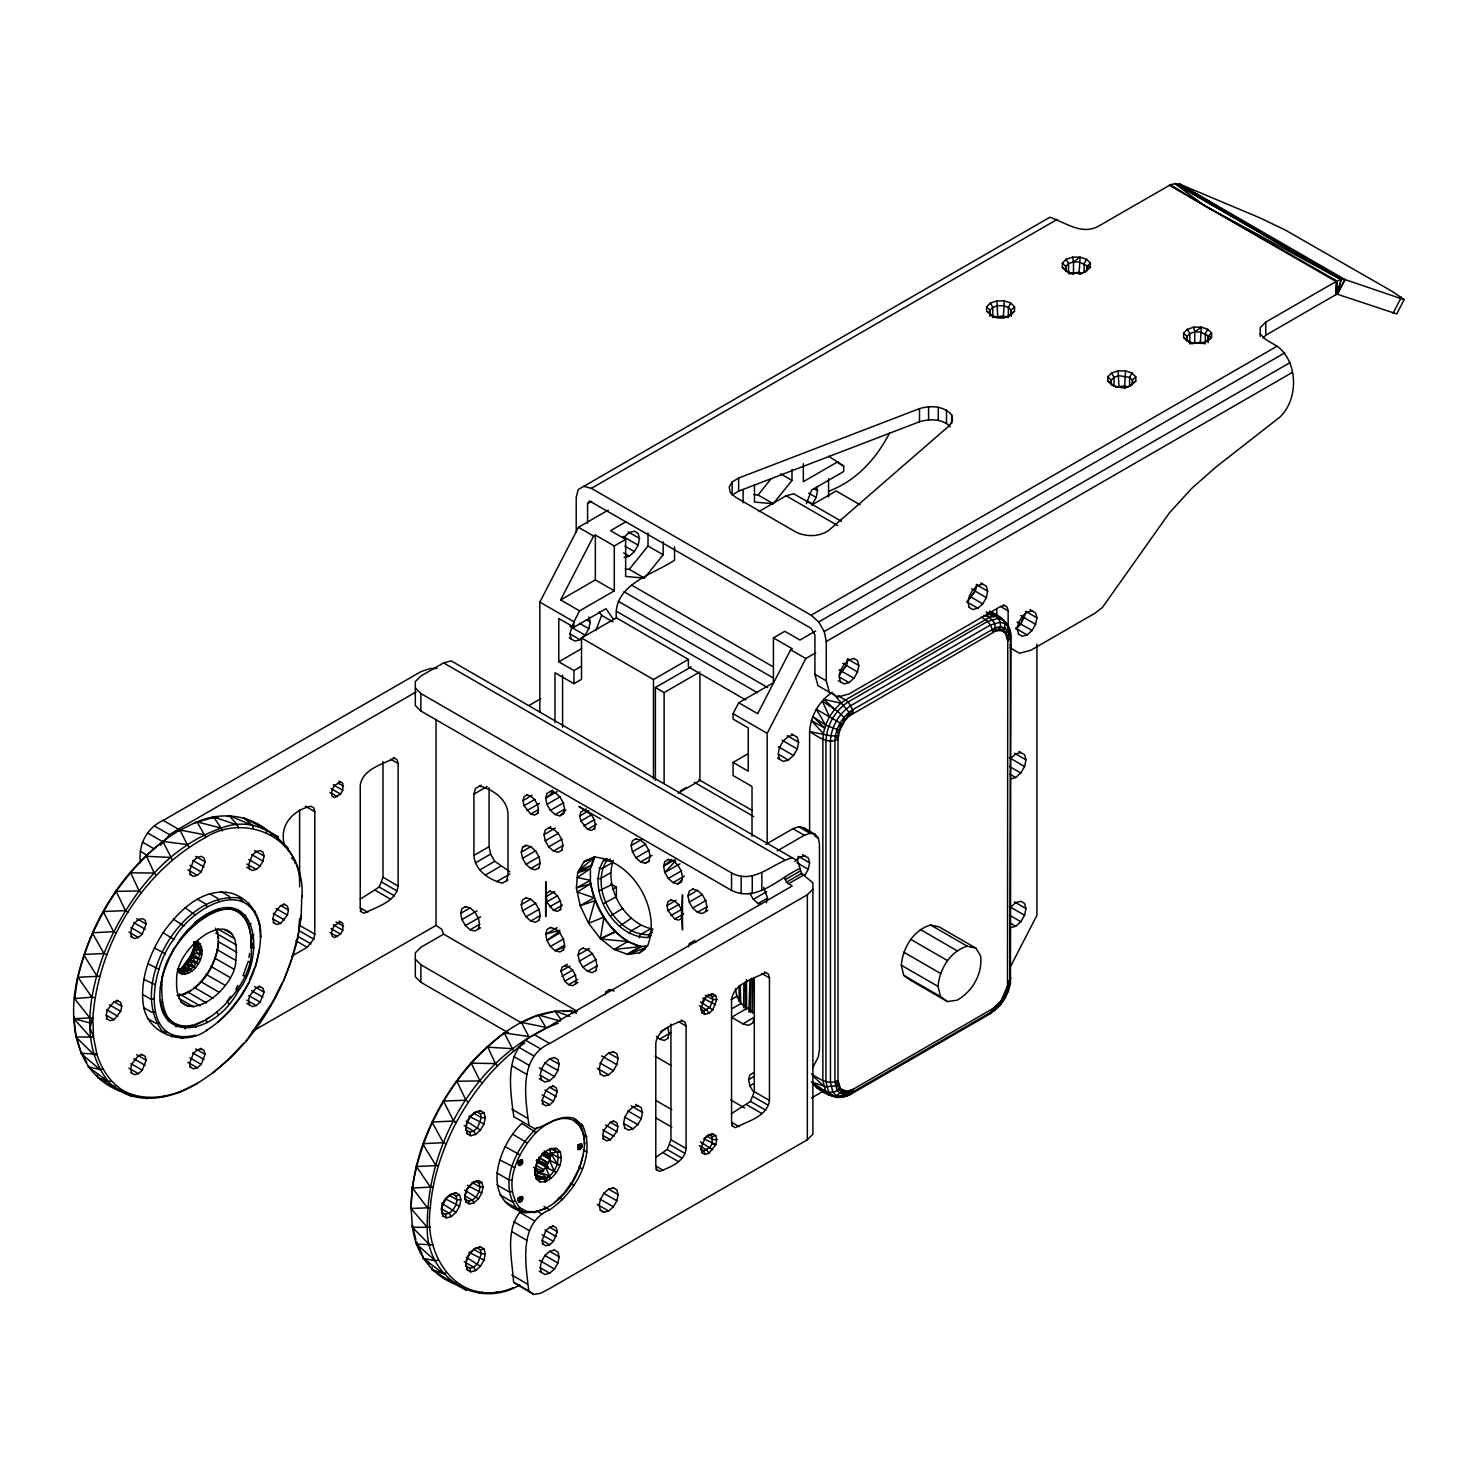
<?xml version="1.0" encoding="UTF-8"?>
<svg xmlns="http://www.w3.org/2000/svg" width="1478" height="1478" viewBox="0 0 1478 1478"><rect width="100%" height="100%" fill="white"/><g stroke="black" fill="none" stroke-linecap="round" stroke-linejoin="round"><path stroke-width="1.5" d="M550.389 890.883L546.749 892.971L545.715 896.85L545.696 916.656L545.696 881.535L546.749 901.949L553.474 910.319L557.372 911.353L560.993 909.266M992.791 316.31L986.583 311.137L986.583 306.814L990.334 303.064L996.819 300.902L1004.301 300.902L1010.786 303.064L1014.536 306.814L1014.536 311.137C1009.659 317.77 1000.126 319.913 992.791 316.31L989.946 313.465L989.946 310.177L992.791 307.332L997.724 305.687L1003.414 305.687L1008.329 307.332L1011.174 310.177L1011.174 316.347M1008.329 316.31L1011.174 313.465L1011.174 310.177L1014.536 306.814M1135.788 381.139L1129.58 386.294L1135.788 381.139L1135.788 376.816L1132.037 373.066L1125.552 370.904L1118.07 370.904L1111.585 373.066L1107.835 376.816L1107.835 381.139L1114.043 386.294L1111.197 383.449L1111.197 380.179L1114.043 377.333L1118.957 375.689L1129.58 377.333L1132.425 380.179L1132.425 384.28M1132.425 383.449L1132.425 380.179L1135.788 376.816M1090.321 263.066L1090.321 267.389L1084.113 272.543L1086.94 269.717L1086.958 266.428L1090.321 263.066L1086.57 259.315L1080.085 257.154L1072.603 257.154L1066.118 259.315L1062.368 263.066L1062.368 267.389L1066.118 271.139L1073.49 274.187L1066.118 271.139M1202.057 343.653L1208.191 339.718L1208.191 336.43L1211.554 333.067L1207.822 329.317L1201.318 327.155L1193.836 327.155L1187.351 329.317L1183.601 333.067L1183.601 337.39L1187.351 341.122L1193.097 343.653M576.217 532.098L576.217 497.088L578.249 489.514L1049.823 217.266C1065.693 222.365 1081.767 235.852 1099.078 225.857L1170.41 184.787L1204.755 205.738L1336.962 280.949L1336.925 294.085L1265.778 335.229L1263.006 338M745.263 1009.086L745.411 981.632M752.431 1013.114L752.838 978.602M629.259 942.465C608.234 929.57 593.916 906.735 590.461 882.458C595.856 909.764 612.871 938.364 640.805 946.788M195.817 1084.224C248.064 1052.669 283.37 997.354 297.632 938.715L301.142 917.21L301.808 895.594L301.826 897.405C306.038 853.914 265.56 810.665 221.201 828.123C164.649 847.725 126.018 899.954 103.94 953.513C89.179 993.789 79.479 1045.205 108.504 1081.711C131.838 1107.077 171.042 1099.78 197.331 1083.337L178.801 1092.464M743.545 1007.682L743.933 984.681M989.743 611.227C1000.477 615.772 1011.174 624.233 1010.897 636.87L1010.453 983.313L1007.405 986.343L1000.809 1001.216L992.606 1008.753L853.175 1089.249L846.598 1091.318L840.428 1088.584L838.026 1080.492L838.026 739.24L839.522 730.797L844.973 720.525L848.926 716.146L849.019 712.285L833.555 693.792M750.473 1012.615L751.323 978.233M299.757 877.211L299.794 879.281C295.526 834.035 242.226 814.212 205.738 837.379L204.352 834.682L179.91 830.026C127.662 861.582 92.357 916.896 78.094 975.535L77.946 976.053C67.508 1017.658 73.9 1073.213 119.312 1090.746L121.917 1089.785C139.763 1100.445 161.786 1098.597 180.556 1091.466M748.829 1012.079L749.974 980.099M78.094 975.535L74.584 998.574L89.807 1017.991L92.837 1018.046C98.287 944.867 140.78 872.87 205.738 837.379M297.632 938.715L301.124 915.676L301.142 917.21M519.886 1284.918C476.341 1310.653 425.83 1276.29 427.271 1227.313L411.013 1208.468C411.771 1154.706 436.121 1103.401 470.761 1063.125L471.057 1062.83C497.68 1034.434 534.833 1004.985 576.18 1011.82M412.38 1186.557L411.013 1208.468L430.301 1207.729C432.74 1177.911 442.421 1149.127 456.148 1122.652L456.259 1122.393C473.256 1091.651 495.481 1062.941 524.764 1043.043M1000.809 1001.216L1000.181 1005.132L990.389 1013.649L850.958 1094.145C838.026 1101.775 822.137 1093.794 813.011 1083.817C820.844 1090.265 831.393 1096.196 840.428 1088.584M1336.962 280.949L1336.038 294.658L1336.038 281.541L1341.267 279.287L1345.017 279.545L1404.1 299.646L1396.784 313.927L1336.925 294.085L1341.267 279.287L1179.85 184.196L1175.416 183.531L1170.41 184.787M998.278 1004.855L1000.181 1005.132L1004.892 998.334L1007.756 991.756L1009.917 980.708L1010.453 632.214L1008.421 627.005L1001.105 617.786L995.876 616.289L989.761 617.213L845.601 699.87C832.41 708.368 823.634 723.573 822.858 739.24L822.858 1080.492L825.629 1091.429L832.484 1096.159L846.691 1096.103L853.175 1089.249L850.958 1094.145L843.587 1096.713L840.871 1095.771M260.608 935.685C259.611 973.762 238.143 1010.952 205.664 1030.85L207.179 1029.963C185.249 1046.886 149.333 1035.099 143.772 1007.626C139.117 981.281 149.075 954.751 163.079 932.766C178.321 911.224 202.689 886.671 231.584 893.211C250.798 899.308 262.105 917.69 260.608 937.44L259.223 922.364M193.433 1036.3L195.299 1035.284C137.195 1048.179 151.31 966.021 173.868 939.287C188.851 910.614 246.272 874.865 259.26 924.489M848.926 716.146L995.451 631.161L994.657 623.088L986.657 614.386M544.07 1209.41L545.696 1208.487L535.997 1211.757L527.203 1211.572L519.96 1207.951C501.448 1184.728 518.427 1151.38 535.997 1132.61L521.845 1123.372C497.846 1146.503 479.445 1201.152 524.819 1212.625C559.94 1213.42 583.644 1174.345 584.549 1142.402L584.549 1144.157C583.902 1134.938 582.923 1124.037 574.148 1118.735M179.06 971.12C192.491 976.699 206.458 952.238 196.186 942.761L193.563 942.133L198.089 942.003C209.414 952.571 194.024 978.99 179.3 973.115L178.376 970.215M411.013 1206.713L412.399 1227.313L427.271 1227.313C426.348 1143.048 477.93 1053.537 558.351 1023.127M235.778 960.423C243.076 896.647 175.125 944.553 176.658 979.545C173.739 1035.542 235.907 991.572 235.778 960.423L216.952 949.56M603.929 917.191L600.419 938.604L614.109 949.467L627.78 954.418L639.623 952.793L645.332 948.931M195.798 987.045L194.911 987.526C207.77 976.219 216.619 960.127 218.356 943.001C216.435 965.744 201.488 989.41 178.801 995.987L190.607 990.851L188.168 992.292M651.484 935.463L647.974 937.495C613.739 937.957 585.99 889.922 603.504 860.51L607.033 858.478M647.974 937.495L652.943 929.071C624.714 923.805 603.745 887.502 613.296 860.418M987.655 1014.093L990.389 1013.649L992.606 1008.753M534.925 1171.056C535.553 1161.209 541.909 1152.156 551.128 1148.517L556.449 1148.406L560.125 1151.602C564.023 1163.408 556.116 1176.857 545.234 1181.79L539.913 1181.901L536.237 1178.687L534.925 1171.056L536.237 1178.687M534.925 1172.811L536.237 1165.403L539.913 1157.958L545.234 1151.935L544.052 1152.563M535.72 1177.061L539.341 1179.111C552.107 1179.998 560.864 1163.371 557.243 1152.286L553.991 1149.441L549.28 1149.551L551.128 1148.517M848.224 1094.588L992.144 1011.506C998.795 1006.961 1005.576 1000.458 1005.853 991.904L1008.421 990.87L1010.453 983.313M1004.301 300.902L1003.414 315.978L1006.684 317.068M1125.552 370.904L1124.647 385.98L1127.936 387.07M160.899 985.161L161.656 981.226M162.414 977.272L163.153 973.337C144.234 1044.207 211.816 1041.103 238.327 990.907C269.476 950.52 252.664 875.253 194.782 922.715L207.179 914.032M248.932 957.541L249.671 953.587M427.271 1207.6L412.399 1188.016C421.766 1127.252 455.206 1070.127 504.312 1032.993L528.755 1036.466L521.383 1022.351L519.813 1023.256L538.325 1014.943L560.328 1021.076M549.927 1149.441C552.643 1159.842 545.031 1171.832 534.925 1174.992L539.341 1179.111L539.913 1181.901M901.303 965.226C902.799 947.971 913.219 930.105 930.549 925.006L939.066 926.872L975.813 948.1L980.616 955.896C982.722 973.706 972.469 991.553 957.042 1000.218L947.38 1001.567L910.633 980.357L903.779 975.369L901.303 965.226L938.05 986.436L940.525 996.597L947.38 1001.567M938.05 986.436C939.546 969.18 949.985 951.333 967.296 946.234L975.813 948.1M140.502 862.819C137.842 845.305 146.821 827.551 163.227 820.401L420.879 671.659L430.486 668.462L437.137 668.462M799.764 868.528C778.814 878.301 756.588 902.781 731.555 890.403L420.879 711.029L415.318 705.486L415.318 681.58L420.879 676.037L443.603 662.901L451.178 660.869L797.732 860.953L801.649 873.406L812.882 882.828L812.882 1134.236L807.339 1139.778L549.687 1288.52L540.856 1293.195L533.817 1294.469L528.791 1291.051C525.706 1264.189 518.131 1223.137 549.687 1209.78C575.57 1192.284 596.595 1155.981 582.498 1125.201L574.055 1118.458C559.368 1113.691 547.987 1125.885 534.537 1128.675L513.827 1116.721C510.206 1089.6 503.111 1048.696 534.537 1034.785L792.171 886.024L786.499 882.163L784.596 877.285M528.995 1125.479C525.355 1098.357 518.261 1057.435 549.687 1043.523L807.339 894.781L812.882 889.239M106.324 1018.545L110.093 1020.725L113.972 1019.691L120.697 1011.321L121.75 1006.222L120.697 1002.343L116.928 1000.163M130.729 936.387L134.498 938.567L138.396 937.532L142.276 934.078L146.156 924.083L145.121 920.203L142.276 918.559L138.396 919.593L134.498 923.029L131.671 927.962L130.618 933.043L131.671 936.923M130.729 1072.511L134.498 1074.691L138.396 1073.656L142.276 1070.201L146.156 1060.188L145.121 1056.308L141.334 1054.128M189.664 874.163L193.452 876.343L197.331 875.309L201.211 871.872L205.091 861.859L204.056 857.979L201.211 856.335L197.331 857.369L193.452 860.824L189.572 870.819L190.607 874.717M189.664 1066.673L193.452 1068.853L197.331 1067.818L201.211 1064.363L205.091 1054.35L204.056 1050.47L200.287 1048.29M246.715 867.235L252.387 870.505L256.267 869.47L260.146 866.034L262.992 861.101L264.045 856.021L262.992 852.141L260.146 850.497L256.267 851.531L252.387 854.986L248.507 864.981L249.542 868.879M246.715 1003.359L252.387 1006.629L256.267 1005.594L260.146 1002.139L264.045 992.144L262.992 988.246L259.223 986.066M273.024 922.29L276.811 924.471L280.691 923.436L287.416 915.067L288.45 909.986L287.416 906.106L283.628 903.926M299.628 918.595L298.611 930.364L313.761 939.121L307.202 947.287L292.053 956.026M340.55 781.973L334.49 785.465L332.273 789.307L331.46 793.28L332.273 796.309L334.49 797.584L340.55 794.092L342.767 790.25L342.767 783.248L338.979 781.068M313.761 939.121L314.777 934.151L314.777 811.662L313.761 807.875L310.99 806.267C292.699 810.055 278.843 825.722 284.478 845.028M340.55 921.976L334.49 925.468L332.273 929.311L331.46 933.283L332.273 936.313L334.49 937.588L340.55 934.096L342.767 930.253L342.767 923.251L338.979 921.071M360.244 899.16L379.199 887.04L382.987 877.285L382.987 761.595M360.244 911.113L364.031 913.293C376.169 906.882 396.049 902.227 398.136 886.024L398.136 763.535L397.12 759.747L393.333 757.549M441.479 1208.764C442.033 1200.986 448.074 1193.725 456.037 1192.894L459.584 1194.945L460.896 1199.803L459.584 1206.159L456.037 1212.311L451.178 1216.616L446.338 1217.909L442.772 1215.858L441.479 1208.764L442.772 1215.858M441.479 1210.999L442.772 1204.644L446.338 1198.492L451.178 1194.187M465.884 1128.859L466.937 1121.525L465.884 1128.859L467.196 1133.7L470.743 1135.751L475.602 1134.457L480.442 1130.153L484.008 1124.001L485.301 1117.645L484.008 1112.786L480.442 1110.735L475.602 1112.029L469.764 1116.592L467.879 1119.881M473.921 1181.772L469.376 1185.799L466.032 1191.564L464.831 1197.531L466.032 1202.076L469.376 1203.997L473.921 1202.778L478.466 1198.75L481.791 1192.986L483.01 1187.019L481.791 1182.474L478.466 1180.553L473.921 1181.772L466.771 1189.217M569.196 637.812L574.887 641.082L580.004 639.715L585.122 635.189L588.854 628.704L590.239 621.998L588.854 616.88M465.884 1264.965L466.937 1257.649L465.884 1264.965L467.196 1269.824L470.743 1271.874L475.602 1270.581L480.442 1266.276L484.008 1260.106L485.301 1253.75L484.008 1248.91L480.442 1246.859L475.602 1248.153L469.764 1252.716L467.879 1256.004M745.799 699.999L688.36 666.837L688.36 659.41L616.381 617.841C612.982 584.401 652.87 574.702 674.541 560.199L674.541 546.842M624.141 557.52L629.259 556.153L634.376 551.627L638.108 545.142L639.494 538.435L638.108 533.318L634.321 531.138L629.259 532.542L624.141 537.068M518.335 1163.999L519.48 1161.08L521.752 1159.768L522.584 1162.872L520.607 1165.311L518.649 1165.144L518.335 1161.375L520.607 1160.064M541.484 1079.975L540.227 1075.245L541.484 1069.037L544.957 1063.033L549.687 1058.839L554.435 1057.564M533.817 1294.469L513.623 1282.313C512.109 1259.034 504.127 1228.2 522.418 1209.429M518.335 1200.746L519.48 1197.827L521.752 1196.515L522.879 1198.122L521.752 1201.06L519.48 1202.371L518.335 1200.746L518.335 1198.122L520.607 1196.81M543.128 1104.195L542.112 1100.408L545.899 1090.635L549.687 1087.272L553.474 1086.256M539.267 1078.7L544.957 1081.988L549.687 1080.714L554.435 1076.52L557.89 1070.515L559.164 1064.308L557.89 1059.578L554.102 1057.38M542.112 1103.604L545.899 1105.784L549.687 1104.768L553.474 1101.424L557.261 1091.651L556.264 1087.863L552.458 1085.683M543.128 1244.18L542.112 1240.393L545.899 1230.638L549.687 1227.276L553.474 1226.26M541.484 1272.484L540.227 1267.736L541.484 1261.547L544.957 1255.543L549.687 1251.33L554.435 1250.074M542.112 1243.608L545.899 1245.788L549.687 1244.772L553.474 1241.409L557.261 1231.654L556.264 1227.867L552.458 1225.668M577.732 1148.092L578.859 1145.154L581.131 1143.843L581.981 1146.946L580.004 1149.404L578.027 1149.219L577.732 1145.468L580.004 1144.157M539.267 1271.209L544.957 1274.479L549.687 1273.205L554.435 1269.011L557.89 1263.006L559.164 1256.799L557.89 1252.069L554.102 1249.889M600.105 1073.952L603.892 1076.15L608.64 1074.875L613.37 1070.682L616.843 1064.677L618.1 1058.47L616.843 1053.74L613.056 1051.542M603.745 1139.187L602.728 1135.4L603.745 1130.448L610.322 1122.282L614.109 1121.266M602.728 1138.596L606.516 1140.794L610.322 1139.778L616.88 1131.612L617.896 1126.642L616.88 1122.855L613.093 1120.675M624.843 1128.102L623.568 1123.372L624.843 1117.165L628.316 1111.16L633.046 1106.967L637.775 1105.692M600.955 1210.556L603.892 1212.256L608.64 1210.999L613.37 1206.787L616.843 1200.783L618.1 1194.593L616.843 1189.845L613.056 1187.665M624.529 1127.917L628.316 1130.116L633.046 1128.841L637.775 1124.647L641.249 1118.643L642.524 1112.435L641.249 1107.706L635.558 1104.417M655.789 1157.274L667.151 1149.533L670.938 1139.778L670.938 1024.088M700.868 1008.753L704.84 998.5L708.83 994.971L712.802 993.9L715.721 995.581L716.775 999.553L712.802 1009.807L708.83 1013.335L704.84 1014.407L701.939 1012.726L700.868 1006.555L701.939 1012.726M806.766 500.654L812.457 503.943L816.189 497.458L817.556 490.751L816.65 487.352M655.789 1169.227L659.576 1171.426C670.107 1167.214 684.887 1161.726 686.088 1148.535L686.088 1026.028L685.071 1022.24L681.284 1020.042M700.868 1148.739L704.84 1138.485L708.83 1134.956L712.802 1133.903L715.721 1135.584L716.775 1139.556L715.721 1144.766L708.83 1153.339L704.84 1154.41L701.939 1152.729L700.868 1146.559L701.939 1152.729L701.68 1149.588L703.897 1150.863L704.84 1154.41M703.897 1150.863L709.957 1147.371L712.174 1143.529L712.174 1136.527L708.387 1134.347M777.594 758.122L783.266 761.392L788.384 760.025L793.501 755.498L797.252 749.013L798.619 742.307L797.252 737.189L791.561 733.919M797.363 860.584L798.231 856.279L809.611 862.838L808.281 869.286L804.679 875.53L800.891 873.35M731.555 1113.525L750.491 1101.424L754.297 1091.651L754.297 978.233M847.873 658.745L846.506 665.451L839.356 674.947M731.555 1125.479L735.342 1127.659C747.48 1121.248 767.341 1116.592 769.447 1100.408L769.447 977.9L768.431 974.113L764.643 971.933M838.395 680.637L844.086 683.908L849.019 682.596L853.933 678.217L857.536 671.973L858.866 665.525L857.536 660.611L853.748 658.412M968.108 600.197L975 591.052L975.868 586.748M968.164 600.585L975.332 591.071L976.699 584.383M969.125 607.347L972.912 609.546L977.826 608.215L982.759 603.855L986.362 597.611L987.673 591.163L986.362 586.23L980.671 582.942M1029.926 609.638L1035.616 612.927L1036.928 617.841L1035.616 624.289L1032.014 630.533L1027.081 634.912L1015.719 628.353L1020.651 623.975L1025.122 613.425M1015.719 628.778L1020.836 624.252L1025.492 613.296M1010.601 778.906L1015.719 777.539L1020.836 772.994L1024.587 766.509L1025.954 759.821L1024.587 754.704L1018.896 751.415M1010.601 927.648L1015.719 926.281L1020.836 921.755L1024.587 915.251L1025.954 908.564L1024.587 903.446L1020.781 901.266L1015.719 902.652L1010.601 907.196M194.431 942.317L198.015 944.294L200.306 943.869L198.2 944.46L193.636 942.613C196.98 953.476 189.202 965.559 179.097 969.66C188.741 965.448 195.022 954.603 194.486 944.183M681.247 881.886L682.503 877.101L681.247 870.948L677.774 864.944L673.081 860.787L668.315 859.475M508.007 879.89L502.335 883.179C489.089 879.835 474.826 870.302 473.921 855.411L473.921 794.148L475.436 788.476L481.126 785.188M480.553 927.778L474.863 931.048L470.133 929.773L465.385 925.579L461.93 919.575L460.656 913.367L461.93 908.637L465.718 906.457M587.579 523.341L587.579 503.665L589.482 500.968L811.126 628.335L814.914 634.912L814.914 674.282L817.962 685.644L837.638 697.006L849.019 693.976L1000.569 606.46L1004.356 605.463M478.336 929.052L479.593 924.304L478.336 918.115L474.863 912.111L470.133 907.898L465.385 906.642M538.251 813.011L534.63 815.099L530.75 814.064L524.025 805.695L522.99 800.614L524.025 796.734L527.646 794.628M506.492 880.777L508.007 875.087L508.007 813.842C507.102 798.951 492.839 789.418 479.593 786.074M539.267 867.604L535.479 869.803L530.75 868.528L526.02 864.334L522.547 858.33L521.272 852.122L522.547 847.393L526.02 845.379L530.75 846.654L535.479 850.848L538.953 856.852L540.227 863.06L538.953 867.789M537.475 813.454L538.509 809.574L537.475 804.494L534.63 799.561L530.75 796.125L526.87 795.09M539.267 920.11L535.479 922.29L530.75 921.034L526.02 916.822L522.547 910.817L521.272 904.628L522.547 899.88L526.334 897.7M562.01 850.109L558.222 852.307L553.474 851.032L548.744 846.839L545.271 840.834L544.015 834.627L545.271 829.897L550.961 826.608M563.358 813.842L564.633 809.094L563.358 802.905L559.903 796.901L555.211 792.725L550.426 791.432M538.953 920.295L540.227 915.566L538.953 909.358L535.479 903.354L530.75 899.16L526.02 897.885M561.677 850.293L562.952 845.564L561.677 839.356L558.222 833.352L553.474 829.158L548.744 827.883M595.098 828.327L591.459 830.414L587.579 829.38L580.854 821.011L579.819 815.93L580.854 812.032L586.286 808.891M560.199 909.709L561.252 905.829L560.199 900.749L557.372 895.816L553.474 892.379L549.594 891.326M594.304 828.77L595.357 824.89L594.304 819.81L591.459 814.877L578.97 806.452L600.844 819.071M563.358 949.948L564.633 945.218L563.358 939.01L559.903 933.006L555.155 928.812L550.426 927.537M577.953 982.593L572.522 985.734L568.642 984.681L564.744 981.244L560.864 971.231L561.917 967.351L567.349 964.21M596.114 970.418L592.308 972.616L587.579 971.342L582.849 967.148L579.376 961.143L578.101 954.936L579.376 950.206L583.163 948.008M615.79 931.934L600.419 938.604L588.577 923.307L595.135 900.01M575.367 984.089L576.402 980.21L575.367 975.11L572.522 970.196L568.642 966.741L564.744 965.707M595.782 970.603L597.057 965.873L595.782 959.665L592.308 953.661L587.579 949.467L582.849 948.192M649.156 861.046L645.369 863.244L640.621 861.97L635.891 857.776L632.418 851.771L631.161 845.564L632.418 840.834L636.205 838.636M605.056 994.916L605.906 991.756L609.693 989.576M682.226 918.004L678.605 920.11L674.725 919.057L668.001 910.688L666.966 905.608L668.001 901.728L671.622 899.622M681.45 918.466L682.503 894.781L682.503 929.902L681.45 909.487L678.605 904.573L674.725 901.118L670.846 900.084M707.87 910.263L702.198 913.552L697.45 912.277L692.72 908.083L689.247 902.079L687.991 895.871L689.247 891.142L693.034 888.943M688.415 946.788L689.247 943.629L694.937 940.359M667.779 1038.424L669.035 1033.676L667.779 1027.487M705.653 911.538L706.927 906.808L705.653 900.601L702.198 894.596L697.45 890.403L692.72 889.128M766.288 902.799L767.544 898.051L763.683 887.354M753.337 1091.836L749.882 1085.831L748.607 1079.624L749.882 1074.894L753.669 1072.695M1341.267 279.287L1337.313 293.826L1345.017 279.545L1179.85 184.196L1260.161 217.968L1285.269 230.032L1392.904 291.813L1404.1 299.646M188.925 847.097L187.281 844.548L162.876 841.444C120.272 875.364 90.527 924.434 78.001 977.272L91.876 997.225L94.869 997.595M283.388 981.503L291.665 958.889L297.706 936.96M90.509 1037.279L73.9 1018.656L73.9 1016.846L75.951 1037.039L93.52 1037.076L92.837 1018.046L89.992 1027.746L93.52 1037.076L96.883 1054.184C101.354 1068.317 109.39 1081.434 121.917 1089.785M180.113 970.048L190.736 955.823L194.763 945.514M183.143 967L191.013 956.118L195.447 944.313M996.856 1005.594L994.657 1010.675L992.274 1010.86M582.554 1156.923L579.247 1169.024M166.072 965.245L167.513 961.199M163.245 974.408C169.213 954.418 180.427 936.073 195.946 922.106M545.234 1181.79L546.657 1177.837L540.505 1172.553L549.28 1175.989L551.128 1178.372L548.061 1176.839L545.234 1181.79L544.052 1179.001L534.925 1174.992L546.657 1177.837M639.087 937.588L640.14 934.78L649.987 929.108M1010.897 978.122L1007.756 982.5L1009.529 985.216L1007.497 985.937L1007.756 641.249L1010.897 636.87M590.461 866.662L594.359 856.538M594.932 900.767L580.189 905.644L576.383 887.964L577.658 872.704L583.865 861.896L594.932 857.018L590.424 868.694L590.424 883.899L577.251 892.047L594.138 897.811L580.189 905.644L588.577 923.307L603.394 917.302M595.837 630.422L601.657 615.402L599.255 611.984M806.378 503.629L811.662 490.012L843.698 471.5L843.698 466.032L828.604 456.166M995.451 631.161L999.183 630.441L1000.624 626.783L1000.181 622.256L998.278 618.414L989.447 611.356M249.431 980.191L254.345 968.33M850.33 1090.579L849.019 1093.683L844.234 1094.422L840.132 1093.258L837.084 1090.302L834.941 1081.748L834.941 740.496C835.532 728.229 842.386 716.35 852.714 709.699L995.839 627.522L1000.624 626.783L1004.707 627.947L1007.756 630.921L1009.529 635.429L1007.312 637.886L1009.917 639.475M1004.061 996.098L1004.707 998.241L1008.421 990.87L1007.22 989.355M838.026 695.491L848.224 701.921L852.714 709.699L850.035 715.334L849.019 712.285L845.989 719.398L837.601 711.177L822.267 701.108L829.527 716.848M554.361 1202.667L564.097 1193.06L572.522 1181.31L578.101 1170.17M245.921 1041.454L272.322 1002.398L282.15 982.852M1393.107 313.207L1401.384 297.078M196.038 945.828L187.577 962.363L181.886 969.439M1337.701 293.826L1345.017 279.545M539.839 712.378L539.839 602.1L578.489 527.276L608.252 510.095M614.294 545.992L614.294 590.831L579.579 610.876L560.624 599.939L593.639 536.034L595.357 535.054L614.294 545.992L625.656 539.415L625.656 576.42L644.408 578.101L663.16 554.767L663.16 541.705M581.519 666.19L573.944 670.569L558.795 661.811L558.795 618.506L573.944 627.245L573.944 621.776L579.579 610.876M752.025 836.271L752.025 786.499L733.07 775.562L733.07 762.445L748.219 771.183L748.219 727.878L733.07 719.121L733.07 713.652L738.704 702.752L773.419 682.707L773.419 637.868L784.781 631.291L799.949 640.048L815.745 630.921M773.419 637.868L792.374 648.805L790.656 649.784L757.66 713.689L738.704 702.752M767.174 843.624L767.174 733.347L805.824 658.523L815.745 652.796M1009.788 967.924L1036.928 915.344L1036.928 644.223M172.409 951.37L174.478 947.472M237.884 985.383L235.815 989.299L238.327 990.907M160.492 845.231L169.545 834.682L178.395 829.158L416.057 691.944M732.127 481.957L729.171 487.112L730.317 492.507L735.342 497.088L795.958 532.098C806.341 537.087 819.403 536.957 828.973 530.196L949.209 425.775L952.608 420.528L951.647 414.948C943.943 405.693 930.235 405.323 919.501 408.63L738.63 478.041L732.127 481.957L732.127 495.093L738.63 491.158L919.501 421.747C929.625 418.736 942.687 418.551 950.372 426.883M219.077 1021.557L217.894 1022.185L229.496 1010.804L239.916 997.225L248.951 982.63M573.021 623.882L569.769 633.822L571.136 638.921M467.196 1122.486L470.743 1116.333L475.602 1112.029M629.259 933.708L630.773 931.085L640.621 925.413M1010.786 303.064L1008.329 307.332L1008.329 317.622M467.196 1258.609L470.743 1252.457L475.602 1248.153M1086.57 259.315L1084.113 263.583L1084.113 271.804M708.83 994.971L703.897 998.74L701.939 1003.544M1132.037 373.066L1129.58 377.333L1129.58 385.555M1207.822 329.317L1205.346 333.585L1205.346 341.806M92.837 1018.046L89.733 1022.961L73.9 1018.656L89.807 1017.991M889.571 433.146C876.011 458.864 856.76 480.424 829.103 491.084M999.183 630.441L1002.527 631.051L1004.707 627.947L1004.892 623.587L1000.181 622.256L990.389 625.028L850.958 705.523C839.042 713.209 831.135 726.917 830.451 741.069L830.451 1082.302L832.927 1092.187L836.456 1095.586L843.254 1090.709M992.144 1011.506L995.747 1006.426L995.839 1008.92L999.793 1002.361L1000.624 1004.116L1003.248 997.373L1004.707 998.241M179.374 940.193L188.925 928.664M230.66 996.375L226.799 1001.696L229.016 1003.71M812.567 1067.91L818.295 1057.01L819.459 1049.657L819.459 844.03L818.295 838.008L815.025 834.22L803.644 827.662L798.73 826.701L792.929 828.715L765.826 844.363M846.598 1091.318L841.167 1096.935L837.601 1097.618L816.262 1087.568M625.083 568.975L629.259 569.344L648.011 546.029L648.011 532.967M753.909 494.613L758.085 494.982L771.054 478.817M754.482 484.636L754.482 502.058L773.234 503.721L791.986 480.405L791.986 469.505M619.43 926.244L631.254 918.281M675.649 860.787L664.841 872.426L668.315 878.431L673.044 882.625L677.774 883.899L681.58 881.701M214.107 1072.086L212.832 1072.806L229.404 1058.525L243.537 1043.394M1003.414 317.936L1010.786 314.888M1086.57 271.139L1079.18 274.187L1082.469 273.097M1115.687 386.848L1124.647 387.938L1132.037 384.871M1169.338 185.286L1336.038 281.541L1265.778 322.093L1260.235 327.654L1260.235 336.393M552.643 790.139L546.952 793.427L545.696 798.212L546.952 804.365L550.426 810.369L555.155 814.563L559.903 815.838L565.852 810.11M677.774 883.899L682.245 879.595M639.623 952.793L648.011 944.793C661.054 908.841 632.584 860.399 594.156 857L583.865 861.896L587.764 859.568M1007.756 641.249L1005.354 633.157L1007.756 630.921L1008.421 627.005L1007.22 623.568L999.294 617.749M117.852 1000.698L113.972 1001.751L107.247 1010.121L106.213 1015.201L107.247 1019.081M839.282 674.578L846.173 665.414L847.504 658.966L858.866 665.525M794.831 861.526L799.764 857.148L804.679 855.836M613.37 1051.726L608.64 1053.001L603.892 1057.195L600.438 1063.199L599.163 1069.407L600.438 1074.136M1010.601 758.436L1015.719 753.909L1020.836 752.542M613.37 1187.85L608.64 1189.125L603.892 1193.319L600.438 1199.323L599.163 1205.531L600.438 1210.26M708.83 1134.956L703.897 1138.744L704.84 1138.485M594.932 857.018L579.099 870.191L591.754 865.277L577.658 872.704L590.424 868.694L577.251 877.507L590.424 880.334L576.383 887.964L590.424 883.899M553.917 791.451L545.696 798.212L557.058 791.617M671.806 859.457L663.567 866.219L664.841 872.426L680.046 863.78M537.345 1127.622C516.579 1146.503 497.495 1183.416 517.263 1208.856L519.96 1207.951M535.997 1132.61C545.659 1123.576 559.405 1114.689 573.002 1120.121L579.247 1125.386L583.2 1133.589M832.336 692.221C819.2 700.941 810.591 715.851 809.611 731.592L809.611 833.038M559.848 930.974L546.952 940.488L550.426 946.493L555.118 950.65L559.903 951.961L563.691 949.763M610.543 915.898L622.811 908.434M1065.73 270.548L1065.73 266.428L1068.576 263.583L1073.49 261.939L1080.085 257.154L1079.18 272.229L1082.469 273.319M1186.963 340.531L1186.963 336.43L1189.808 333.585L1194.741 331.94L1201.318 327.155L1200.432 342.212L1205.346 343.857M209.285 1017.307L205.664 1019.912L207.179 1022.536M1011.174 313.465L1014.536 311.137M1086.94 269.717L1090.321 267.389L1079.18 261.939L1073.49 261.939L1072.603 257.154M1208.191 339.718L1211.554 337.39L1211.554 333.067M583.792 486.317L591.366 488.35L1057.398 219.28M587.579 503.665L591.569 501.356M626.303 521.549L610.506 530.676L625.656 539.415M560.624 599.939L595.357 579.893L614.294 590.831M838.063 461.635L803.348 481.68L803.348 463.741M758.768 511.573L786.111 495.777L793.686 493.744L841.425 521.309M573.944 627.245L605.98 608.751L613.536 619.485M554.989 722.52L554.989 672.749L573.944 683.686L581.519 679.307L581.519 637.96L616.381 617.841M811.644 505.106L836.123 490.973L860.122 504.829M558.795 661.811L581.408 648.75M394.349 758.14C382.211 764.551 362.35 769.207 360.244 785.409L360.244 907.898L361.26 911.686M529.069 705.449L540.689 698.724M581.519 637.96L653.498 679.529L688.36 659.41M655.401 780.366L655.401 687.529L691.168 666.892M473.921 794.148L487.186 786.499M655.401 687.529L664.121 692.572L699.888 671.917M591.366 488.35L811.126 615.217L1277.14 346.166C1298.349 361.981 1298.7 399.411 1279.782 417.184L1216.061 466.956L1192.081 488.054L1169.449 512.811L1102.422 607.458L1094.995 613.204L1030.868 650.228L1019.506 653.258L1010.028 647.789M811.126 615.217L818.701 621.942L1284.733 352.873M522.99 800.614L532.043 795.367M829.324 692.203L826.276 680.841L826.276 641.47L824.244 631.549L1290.276 362.479M524.025 805.695L534.907 799.413M526.87 810.628L539.562 803.293M826.276 641.47L1292.308 372.419M546.952 804.365L560.217 796.697M530.75 814.064L537.992 809.87M550.426 810.369L563.691 802.72M473.921 855.411L489.07 846.654L489.07 787.682M555.155 814.563L564.633 809.094M475.436 862.856L490.585 854.099L489.07 846.654M559.903 815.838L563.709 813.639M479.593 870.062L494.76 861.304L509.91 871.817M544.015 834.627L555.377 828.068M522.547 847.393L526.334 845.194M579.819 815.93L588.872 810.683M521.272 852.122L530.75 846.654M485.283 875.087L500.432 866.348M545.271 840.834L558.536 833.167M580.854 821.011L591.736 814.729M522.547 858.33L535.812 850.663M583.699 825.925L594.581 819.643M548.744 846.839L562.01 839.171M526.02 864.334L539.267 856.667M496.645 881.664L509.91 873.997M587.579 829.38L596.65 824.133M553.474 851.032L562.952 845.564M530.75 868.528L540.227 863.06M252.276 1031.496L436.028 925.413L441.719 929.274L443.603 934.151L577.214 1011.285M460.656 913.367L470.133 907.898M680.619 790.748L686.42 787.404M678.033 793.206L699.888 780.587L699.888 674.19M733.07 762.445L748.145 753.725M461.93 919.575L477.08 910.836M443.603 934.151L420.879 947.287L415.318 952.83L415.318 976.736L420.879 982.279L508.506 1032.882M465.385 925.579L480.553 916.84M470.133 929.773L479.593 924.304M521.272 904.628L530.75 899.16M631.161 845.564L642.524 839.005M610.229 859.069L606.257 861.36C589.574 889.368 615.993 935.131 648.583 934.687L652.555 932.396M545.715 896.85L554.786 891.622M522.547 910.817L535.812 903.169M611.8 862.949L601.952 868.639L598.996 868.14M632.418 851.771L645.683 844.104M546.749 901.949L557.631 895.668M526.02 916.822L539.267 909.173M549.594 906.864L560.476 900.582M635.891 857.776L649.156 850.109M610.322 872.907L600.456 878.597L597.426 878.597M530.75 921.034L540.227 915.566M553.474 910.319L562.545 905.072M640.621 861.97L651.983 855.411M645.369 863.244L648.824 861.231L650.098 856.501L648.824 850.293L645.369 844.289L640.621 840.095L635.891 838.82M611.8 884.583L598.996 890.846M612.52 889.35L616.381 887.133L616.381 898.421M550.74 927.353L546.952 929.551L545.696 934.225L546.952 940.488L560.217 932.821M668.647 859.291L664.841 861.489L663.567 866.219L674.929 859.66M616.104 896.813L603.504 903.705M550.426 946.493L563.691 938.826M668.315 878.431L681.561 870.764M673.044 882.625L684.406 876.066M578.101 954.936L589.482 948.377M666.966 905.608L676.019 900.379M687.991 895.871L697.45 890.403M560.864 971.231L569.935 966.002M579.376 961.143L592.641 953.476M668.001 910.688L678.882 904.407M777.188 850.94L804.309 835.273L810.11 833.259L815.025 834.22M689.247 902.079L702.512 894.412M561.917 976.311L572.78 970.03M670.846 915.621L681.727 909.339M582.849 967.148L596.114 959.481M646.015 947.675L627.78 954.418L641.36 946.382L627.356 954.252L640.695 946.437L627.744 941.597L614.109 949.467L647.807 945.809M564.744 981.244L575.626 974.963M692.72 908.083L705.985 900.416M674.725 919.057L683.797 913.829M587.579 971.342L597.057 965.873M415.318 687.991L420.879 693.533L731.555 872.907C753.725 885.1 772.237 863.17 792.171 857.739M568.642 984.681L577.695 979.452M697.45 912.277L706.927 906.808M785.114 879.761L800.263 871.004M749.882 893.322L753.337 899.326L766.602 891.677M786.499 882.163L801.649 873.406M788.384 883.844L803.552 875.087M753.337 899.326L758.085 903.52L767.544 898.051M660.518 1031.681L666.19 1028.392M682.3 1020.633C671.769 1024.845 656.989 1030.332 655.789 1043.523L655.789 1166.031L656.786 1169.819M765.659 972.506C753.521 978.916 733.661 983.591 731.555 999.775L731.555 1122.282L732.571 1126.07M656.417 1036.355L659.576 1039.163L670.938 1032.586M731.185 999.571L736.875 996.283L735.342 988.837M668.093 1038.24L664.306 1040.42L659.576 1039.163M731.555 1008.957L741.032 1003.488L754.297 1012.91M746.704 1008.532L731.555 1017.27L742.917 1023.848L748.607 1025.362L752.764 1022.961L754.297 1017.27L742.917 1023.848M748.607 1079.624L754.297 1076.335M749.882 1085.831L753.669 1083.633M811.496 1098.006L824.761 1090.339M182.607 967.905L189.831 969.679L184.51 966.612L191.918 971.009M189.517 991.479L190.607 990.851L184.085 994.325L185.378 993.604M557.058 927.704L545.696 934.225L559.682 930.179M564.614 945.199L555.118 950.65L565.076 946.918M502.982 1033.75L504.312 1032.993L513.623 1051.043M266.668 832.169L266.169 829.417C245.939 813.768 218.005 811.939 195.17 822.784L211.502 817.999L218.134 817.426M161.619 842.146L162.876 841.444L172.298 859.808M511.794 1288.668L513.623 1287.652C459.27 1309.878 423.133 1257.538 430.301 1207.729M205.664 914.9L218.43 909.118M1007.165 636.704L1009.529 635.429L1005.816 634.08L1007.756 630.921L1003.229 631.568L1004.707 627.947L999.793 630.552L1000.624 626.783L995.747 631.106L995.839 627.522L992.606 632.492C992.292 625.656 987.378 619.873 981.244 617.194M614.793 931.473L600.844 938.955L627.744 941.597M211.502 817.999L213.497 816.946L237.404 825.02L238.327 827.846M162.229 1097.304L164.224 1096.251M533.964 1212.828L535.997 1211.757M495.407 1292.659L497.458 1291.587M486.502 1047.145L511.794 1048.623M184.011 1037.242L181.831 1038.313L178.487 1036.392M145.269 856.242L170.432 857.443M229.404 1058.525L230.439 1058.008M226.984 816.687L229.201 815.597L252.516 825.445L253.218 828.271M229.016 907.64L226.799 908.711C246.105 909.45 253.163 931.288 250.798 947.675L253.828 947.897L251.131 941.153L253.828 934.817L250.798 935.02M146.507 1098.653L148.742 1097.563M222.365 830.895L221.201 828.123L196.925 821.786L178.395 830.913L179.91 830.026L187.281 844.548M186.043 965.097L193.027 966.76L187.688 963.674L195.225 967.739M712.802 993.9L706.927 996.061M518.649 1165.144L518.335 1161.375L521.752 1159.768M472.406 1182.659L478.466 1180.553M581.131 1143.843L577.732 1145.468L578.027 1149.219M518.649 1201.891L518.335 1198.122L521.752 1196.515M712.802 1133.903L706.927 1136.065M482.253 1292.031L479.981 1293.121L475.768 1291.236M473.662 1113.156L480.442 1110.735M456.037 1192.894L449.238 1195.314M480.442 1246.859L473.662 1249.28M852.714 1092.002L849.019 1093.683L850.035 1090.635L844.234 1094.422L845.989 1091.207L840.132 1093.258L842.552 1090.173L837.084 1090.302L839.966 1087.66L835.329 1085.794L826.442 1086.81L811.33 1081.896L825.629 1091.429M563.414 1011.709L570.157 1010.509L576.457 1013.298M527.203 1211.572L524.819 1212.625L505.143 1201.854M203.853 1020.688L194.782 1024.66L195.946 1027.45M115.395 1086.533L109.557 1084.834L132.078 1096.436L134.516 1095.401M171.411 1036.78L173.868 1035.745M553.991 1149.441L556.449 1148.406M456.148 1282.424L453.617 1283.477C429.95 1273.777 414.413 1250.499 412.38 1225.299L415.891 1239.783M449.294 1280.059L443.622 1277.99L465.921 1290.035L468.397 1289.001M235.815 910.707L238.327 909.691M811.496 1073.933C819.108 1078.848 828.752 1085.517 838.026 1080.492M196.186 942.761L198.089 942.003L195.817 942.668M470.761 1063.125L495.407 1063.587L497.458 1065.786M456.259 1282.534L453.617 1283.477L432.297 1269.768L432.001 1267.145M1068.576 273.873L1079.18 272.229M994.435 317.068L1003.414 315.978M1200.432 342.212L1189.808 343.857L1189.808 333.585L1187.351 329.317M1115.687 387.07L1124.647 385.98M1124.647 387.938L1127.936 386.848M165.407 1030.85L162.709 1031.755C127.071 985.475 182.016 890.292 239.916 898.033L240.489 900.823M129.787 872.796L154.229 873.036L156.335 875.161M243.076 915.972L245.847 915.141M97.382 1074.783L97.733 1077.444L108.504 1081.711L111.275 1080.88M432.297 1269.768L443.363 1273.648L446.153 1272.835M982.759 584.143L977.826 585.473L972.912 589.833L969.291 596.077L967.979 602.525L969.291 607.458M853.933 658.523L849.019 659.835L844.086 664.213L840.483 670.458L839.153 676.906L840.483 681.838M1032.014 610.839L1027.081 612.151L1022.166 616.529L1018.545 622.774L1017.234 629.222L1018.545 634.136M1027.081 634.912L1022.166 636.224L1018.379 634.044M793.501 735.028L788.384 736.413L783.266 740.94L779.534 747.425L778.167 754.131L779.534 759.23M284.57 904.462L280.691 905.497L273.966 913.866L272.913 918.946L273.966 922.826M260.146 986.62L256.267 987.655L249.542 996.024L248.507 1001.105L249.542 1004.985M142.276 1054.664L138.396 1055.717L131.671 1064.086L130.618 1069.167L131.671 1073.046M201.211 1048.826L197.331 1049.879L193.452 1053.315L189.572 1063.329L190.607 1067.208M703.897 998.74L704.84 998.5M708.387 994.343L712.174 996.523L715.721 995.581M701.68 1009.585L703.897 1010.878L709.957 1007.368L712.987 999.553L712.174 996.523M477.542 1112.121L480.387 1113.765L484.008 1112.786M469.764 1116.592L470.743 1116.333M465.995 1129.949L469.764 1132.13L473.662 1131.095L477.542 1127.659L481.422 1117.645L480.387 1113.765M519.48 1165.625L518.335 1161.375L522.584 1160.248M581.981 1144.323L577.732 1145.468L578.859 1149.699M476.193 1181.643L478.964 1183.231L481.791 1182.474M445.358 1198.75L446.338 1198.492M452.194 1193.725L455.963 1195.905L459.584 1194.945M464.739 1198.935L468.618 1201.171L472.406 1200.154L476.193 1196.792L478.964 1191.989L479.981 1187.019L478.964 1183.231M712.174 1136.527L715.721 1135.584M441.571 1212.108L445.358 1214.288L449.238 1213.253L453.118 1209.798L455.963 1204.884L457.016 1199.803L455.963 1195.905M519.48 1202.371L518.335 1198.122L522.584 1196.995M476.6 1247.691L480.387 1249.871L484.008 1248.91M469.764 1252.716L470.743 1252.457M465.995 1266.073L469.764 1268.253L473.662 1267.219L477.542 1263.764L481.422 1253.75L480.387 1249.871M536.514 1015.959L552.68 1012.024M159.051 1022.831L156.169 1023.497L147.837 1018.693M557.003 1164.553L560.125 1164.904L557.243 1164.054L550.832 1153.117L560.125 1151.602L557.003 1152.064M108.504 1081.711L88.033 1066.82L99.968 1069.573L102.85 1068.908M838.636 1085.055L835.329 1085.794L838.469 1083.854L834.941 1081.748M514.824 1201.152L511.905 1201.762L499.786 1194.778M423.004 1255.912L423.17 1258.369L435.419 1260.771L438.338 1260.143M248.175 924.249L251.112 923.676M181.868 974.39L181.388 972.284L177.452 969.402L183.327 972.321L178.007 969.309L180.464 968.903L186.505 971.582L181.184 968.533L187.355 971.286L188.427 973.3M96.883 1054.184L80.717 1053.241L99.968 1069.573M838.839 1096.085L834.756 1096.713L831.042 1094.126M216.545 910.152L220.647 909.58M161.065 1001.936C161.989 1017.437 177.415 1030.055 192.731 1024.938M611.541 860.639L603.504 860.51M422.061 1253.898L416.408 1241.834L416.482 1244.106L432.999 1244.79M155.098 1012.079L152.105 1012.448L143.772 1007.626M456.185 1081.268L479.981 1080.935L482.253 1082.894M99.562 976.219L78.001 977.272L77.946 976.053M416.408 1165.366L416.482 1166.511L438.338 1165.495M83.913 954.437L103.94 953.513L106.767 954.511M201.71 946.788L194.486 945.68L199.899 950.52L201.71 954.806L193.544 952.682M423.004 1143.676L443.363 1142.697L446.153 1143.769M177.083 995.47L180.279 995.193M412.399 1188.016L432.999 1187M92.32 932.747L113.64 931.694L116.337 932.987M189.147 961.439L198.089 963.748L190.477 959.998L195.817 963.083M91.876 997.225L74.584 998.574L74.584 997.04M512.145 1191.674L509.134 1191.896L496.996 1184.913M432.001 1122.061L453.617 1121.008L456.259 1122.393M838.285 735.804L830.895 735.878L809.611 731.592C817.87 736.524 827.939 744.653 838.026 739.24L835.329 736.007L838.395 735.416L837.084 729.448L825.629 725.125L813.011 716.682L824.798 728.174L811.33 720.543L823.357 733.513M102.961 911.556L125.464 910.633L127.995 912.24M471.057 1062.83L479.981 1080.935M443.16 1101.073L465.921 1100.242L468.397 1101.923M427.271 1227.313L430.301 1227.165M97.031 1054.535L93.908 1054.627L75.951 1037.039M567.7 1011.58L570.157 1010.509L572.928 1013.483M115.561 891.4L139.117 890.92L141.445 892.804M1072.603 273.301L1080.085 273.301M990.334 314.888L996.819 317.049L1004.301 317.049M1193.836 327.155L1194.741 331.94L1200.432 331.94L1211.554 337.39L1207.822 341.122L1201.318 343.284L1193.836 343.284L1187.351 341.122M1111.585 384.871L1118.07 387.033L1125.552 387.033M153.767 999.128L150.738 999.128L142.387 994.306M716.775 999.553L712.987 999.553L705.412 995.193M485.301 1117.645L481.422 1117.645L473.865 1113.285M716.775 1139.556L712.987 1139.556L707.315 1136.268M582.277 1145.468L577.732 1145.468L580.004 1149.404M561.437 1157.496L558.407 1157.496L550.832 1153.117M518.649 1162.521L518.335 1161.375L522.879 1161.375M483.01 1187.019L479.981 1187.019L472.239 1182.548M518.649 1199.268L518.335 1198.122L522.879 1198.122M460.896 1199.803L457.016 1199.803L449.46 1195.425M485.301 1253.75L481.422 1253.75L473.865 1249.39M512.145 1180.238L509.134 1179.998L496.996 1172.996M155.098 984.625L143.772 979.397M163.079 1031.958L167.236 1032.586M198.015 958.908L200.306 959.333L192.657 955.86L198.015 958.908L191.715 957.19M521.383 1022.351L545.807 1027.413L538.325 1014.943M194.486 948.229L194.486 949.356L202.172 950.52L193.636 942.613M840.871 703.177L823.634 699.242L834.756 709.311M251.112 962.16L248.175 961.476L243.076 975.628L245.847 976.773M514.824 1167.675L499.786 1159.916M583.699 810.387L587.579 811.44M758.085 903.52L761.244 904.37M692.72 941.634L695.879 942.484M609.361 989.761L614.109 991.036M704.6 1139.15L715.758 1144.526M1003.396 619.873L998.278 618.414L987.655 621.425L848.224 701.921C835.292 710.253 826.701 725.144 825.962 740.496L825.962 1081.748L828.659 1092.445L832.484 1096.159M159.051 969.309L147.837 963.638M983.757 615.384L989.761 617.213M715.721 1004.763L702.715 998.056M712.174 1143.529L715.721 1144.766M581.981 1146.946L577.732 1145.468L581.131 1148.388M484.008 1124.001L469.043 1116.186M520.607 1165.311L518.335 1161.375L522.584 1162.872M520.607 1202.057L518.335 1198.122L522.584 1199.619M481.791 1192.986L467.344 1185.282M459.584 1206.159L446.522 1199.434M484.008 1260.106L469.043 1252.291M569.861 1016.384L554.73 1010.952L561.234 1019.912M270.807 833.961L277.993 836.807L278.326 839.467M533.521 1167.417L543.553 1171.426M556.449 1172.35L545.751 1167.214L549.28 1175.989M542.906 1152.729L551.109 1156.369M536.847 1159.768L547.377 1164.405M165.407 953.938L154.377 947.841M519.96 1154.928L505.143 1146.632M178.007 969.309L184.233 972.339L184.99 974.464M557.243 1164.054L549.483 1160.193L553.991 1170.65M266.169 829.417L243.63 817.796L252.516 825.445M989.872 613.148L995.876 616.289M1006.259 990.962L1007.756 991.756L1007.405 986.343M839.522 730.797L837.084 729.448L839.929 729.855L840.132 722.964L816.262 709.181L825.629 725.125M178.284 970.566L181.388 972.284M194.505 942.354L198.2 944.46M549.945 1158.9L542.112 1154.447L549.761 1159.085M542.315 1153.985L550.149 1158.438M536.385 1160.304L548.079 1166.936M547.913 1167.38L538.103 1161.819L545.807 1166.511M545.696 1166.696L537.715 1162.465M535.258 1169.745L541.114 1173.07M534.981 1170.151L540.874 1173.495M534.574 1170.594L540.597 1173.865M542.481 1153.542L550.259 1157.995M1277.14 346.166L1265.778 339.589L1260.235 334.046M838.026 462.762L843.698 466.032M813.768 488.571L817.556 490.751M1025.566 611.282L1036.928 617.841M976.311 584.586L987.673 591.163M780.624 473.828L791.986 480.405M1003.34 604.871L1007.128 607.052L1008.144 610.839L1008.144 628.353M808.614 493.079L816.189 497.458M1020.781 615.569L1024.587 617.767M1024.254 617.73L1035.616 624.289M971.526 588.891L975.332 591.071M975 591.052L986.362 597.611M1000.569 606.479L1008.144 610.839M1020.651 623.975L1032.014 630.533M1017.049 622.053L1020.836 624.252M971.397 597.297L982.759 603.855M786.111 495.777L837.841 525.651M966.464 601.657L977.826 608.215M758.085 494.982L773.234 503.721M1014.573 753.244L1025.954 759.821M628.113 531.877L639.494 538.435M648.011 546.029L663.16 554.767M1009.419 757.752L1024.587 766.509M622.959 536.385L638.108 545.142M842.719 663.252L857.536 671.973M1009.474 766.435L1020.836 772.994M624.898 546.158L634.376 551.627M838.968 669.737L853.933 678.217M1010.028 774.25L1015.719 777.539M839.541 677.127L849.019 682.596M623.568 552.883L629.259 556.153M578.489 527.276L593.639 536.034M790.656 649.784L805.824 658.523M814.914 674.282L826.276 680.841M629.259 569.344L644.408 578.101M631.531 585.029L772.754 666.578M623.956 591.754L773.142 677.885M618.414 601.361L767.599 687.492M616.381 611.282L757.604 692.812M601.657 615.402L613.019 621.961M586.452 619.818L590.239 621.998M787.257 735.748L798.619 742.307M579.394 623.236L588.854 628.704M782.084 740.256L797.252 749.013M539.839 602.1L573.944 621.776M733.07 713.652L767.174 733.347M569.954 626.432L585.122 635.189M778.352 746.741L793.501 755.498M570.526 634.247L580.004 639.715M778.924 754.556L788.384 760.025M1014.573 902.005L1025.954 908.564M1009.419 906.513L1024.587 915.251M1009.474 915.178L1020.836 921.755M1010.028 922.993L1015.719 926.281M798.73 826.701L810.11 833.259M814.507 835.809L818.295 838.008M792.929 828.715L804.309 835.273M698.854 779.645L752.32 810.517M694.309 782.268L753.725 816.577M930.549 925.006L967.296 946.234M802.609 854.635L808.281 857.924L809.611 862.838M920.295 929.496L957.042 950.723M796.919 862.727L808.281 869.286M443.603 662.901L784.596 859.771M910.633 939.306L947.38 960.534M903.779 952.201L940.525 973.411M903.779 975.369L940.525 996.597M610.691 883.844L616.381 887.133M390.561 759.156L398.136 763.535M761.872 973.522L769.447 977.9M337.889 783.007L343.58 786.278M333.289 784.781L342.767 790.25M331.072 788.624L340.55 794.092M700.48 1001.899L712.802 1009.807M329.945 792.411L337.52 796.79M699.353 1005.687L706.927 1010.065L708.83 1013.335M305.318 806.194L314.777 811.662M678.513 1021.649L686.088 1026.028M382.987 877.285L398.136 886.024M754.297 1091.651L769.447 1100.408M381.971 882.237L397.12 890.994M753.281 1096.621L768.431 1105.359M379.199 887.04L394.349 895.797M750.491 1101.424L765.659 1110.163M375.412 890.403L390.561 899.16M746.704 1104.787L761.872 1113.525M654.976 1056.197L670.938 1065.398M730.76 1099.946L744.709 1108.001M360.244 907.898L367.837 912.277M731.555 1122.282L739.129 1126.661M608.64 1053.001L618.1 1058.47M254.585 850.571L264.045 856.021M601.675 1055.92L616.843 1064.677M251.666 854.561L262.992 861.101M248.821 859.494L260.146 866.034M600.105 1063.015L613.37 1070.682M246.826 864.02L256.267 869.47M415.318 959.24L420.879 964.783L522.436 1023.423M655.881 1100.463L671.806 1109.664M597.26 1068.317L608.64 1074.875M163.227 820.401L178.395 829.158M534.537 1034.785L549.687 1043.523M336.005 921.902L343.58 926.281M333.289 924.785L342.767 930.253M154.396 825.943L169.545 834.682M525.688 1040.309L540.856 1049.047M331.072 928.627L340.55 934.096M700.48 1141.903L712.802 1149.81M655.881 1117.959L671.806 1127.16M549.687 1058.839L559.164 1064.308M631.161 1105.877L642.524 1112.435M329.945 932.415L337.52 936.775M699.353 1145.69L706.927 1150.05L708.83 1153.339M195.65 856.409L205.091 861.859M280.894 905.626L288.45 909.986M147.357 832.798L162.506 841.536M518.667 1047.163L533.817 1055.902M544.643 1062.848L557.89 1070.515M627.984 1110.976L641.249 1118.643M192.731 860.399L204.056 866.939M276.072 908.527L287.416 915.067M299.628 925.413L314.777 934.151M670.938 1139.778L686.088 1148.535M189.886 865.332L201.211 871.872M273.227 913.441L284.57 920M539.267 1067.763L554.435 1076.52M624.529 1116.98L637.775 1124.647M669.922 1144.729L685.071 1153.487M142.331 842.017L153.694 848.575M513.623 1056.382L528.791 1065.139M187.891 869.858L197.331 875.309M273.134 919.076L280.691 923.436M540.227 1075.245L549.687 1080.714M623.568 1123.372L633.046 1128.841M221.164 891.677L229.496 896.481L230.365 899.326M297.743 936.258L310.99 943.925M667.151 1149.533L682.3 1158.29M295.84 940.71L307.202 947.287M549.687 1087.272L557.261 1091.651M610.322 1122.282L617.896 1126.642M663.363 1152.895L678.513 1161.653M140.502 851.402L146.174 854.672M511.813 1065.767L526.962 1074.524M209.562 893.691L217.894 898.495L219.077 901.266M544.883 1090.043L556.264 1096.621M605.518 1125.054L616.88 1131.612M542.112 1094.847L553.474 1101.424M602.728 1129.857L614.109 1136.416M197.331 899.16L205.664 903.963L207.179 906.587M542.112 1100.408L549.687 1104.768M602.728 1135.4L610.322 1139.778M655.789 1166.031L663.363 1170.41M575.57 1120.86L579.025 1122.855L579.247 1125.386M574.924 1120.823L582.498 1125.201M583.219 1134.698L587.006 1136.878M224.12 929.459L231.658 933.8M185.101 907.806L195.299 914.993M217.783 928.923L234.725 938.715M215.77 933.043L236.48 944.996M583.219 1149.884L587.006 1152.083M511.813 1109.147L526.962 1117.904M218.005 941.468L236.849 952.349M173.499 919.205L184.011 926.078M578.711 1166.77L582.498 1168.95M214.513 957.984L233.358 968.866M544.126 1150.956L551.793 1155.39M608.64 1189.125L618.1 1194.593M512.681 1134.143L527.203 1142.956M163.079 932.766L173.868 939.287M136.715 918.632L146.156 924.083M254.585 986.676L264.045 992.144M541.964 1154.706L549.724 1159.177M210.837 966.372L229.681 977.254M603.578 1193.134L616.843 1200.783M133.777 922.623L145.121 929.163M251.666 990.685L262.992 997.225M538.768 1157.329L548.338 1162.853M130.932 927.537L142.276 934.078M248.821 995.599L260.146 1002.139M466.198 1121.1L480.442 1130.153M600.105 1199.138L613.37 1206.787M570.249 1183.287L574.055 1185.485M206.089 974.335L224.915 985.198M536.329 1165.477L543.996 1169.892M128.937 932.082L138.396 937.532M246.826 1000.144L256.267 1005.594M464.203 1125.645L473.662 1131.095L475.602 1134.457M597.26 1204.422L608.64 1210.999M600.105 1210.076L603.892 1212.256M200.472 981.466L219.298 992.348M558.869 1197.476L562.656 1199.656M194.265 987.47L213.091 998.352M187.743 992.052L206.569 1002.934M179.337 993.918L200.066 1005.871M544.015 1206.491L549.687 1209.78M178.783 998.334L193.84 1007.035M180.704 1002.029L188.242 1006.389M536.44 1210.87L542.112 1214.159M549.687 1227.276L557.261 1231.654M519.388 1212.126L534.537 1220.865M544.883 1230.047L556.264 1236.606M464.572 1190.086L478.466 1198.75M542.112 1234.851L553.474 1241.409M513.827 1221.733L528.995 1230.472M464.646 1195.684L472.406 1200.154L473.921 1202.778M542.112 1240.393L549.687 1244.772M549.687 1251.33L559.164 1256.799M114.194 1001.862L121.75 1006.222M195.65 1048.9L205.091 1054.35M511.813 1231.654L526.962 1240.393M544.643 1255.358L557.89 1263.006M109.372 1004.781L120.697 1011.321M192.731 1052.89L204.056 1059.449M106.527 1009.696L117.852 1016.236M441.793 1203.258L456.037 1212.311M189.886 1057.823L201.211 1064.363M539.267 1260.272L554.435 1269.011M106.416 1015.331L113.972 1019.691M187.891 1062.349L197.331 1067.818M441.682 1208.893L449.238 1213.253L451.178 1216.616M540.227 1267.736L549.687 1273.205M136.715 1054.738L146.156 1060.188M511.813 1275.034L526.962 1283.791M133.777 1058.728L145.121 1065.287M513.623 1282.313L528.791 1291.051M130.932 1063.661L142.276 1070.201M466.198 1257.224L480.442 1266.276M128.937 1068.188L138.396 1073.656M464.203 1261.75L473.662 1267.219L475.602 1270.581M1175.416 183.531L1340.823 279.453L1204.755 205.738L1174.881 183.66L1340.823 279.453L1179.85 184.196M542.481 1153.671L550.241 1158.253M542.241 1154.115L550.038 1158.697M536.366 1160.396L548.024 1167.25M535.202 1169.911L541.022 1173.329M534.87 1170.299L540.708 1173.717M986.122 612.095L993.659 616.622L986.916 612.243M551.423 1148.757L557.243 1152.286M538.768 1157.477L548.338 1163.278M277.993 836.807L256.415 823.505L262.585 828.659M97.733 1077.444L119.312 1090.746M194.985 942.354L198.015 944.294M456.148 1122.652L453.617 1121.008L443.622 1101.295M991.664 612.668L995.47 615.217M1183.601 337.39L1189.808 342.545M1062.368 267.389L1068.576 272.543M1107.835 381.139L1111.197 383.449M986.583 311.137L989.946 313.465M813.011 1083.817L829.527 1095.216M283.961 844.714L287.693 847.43L287.896 849.924M1002.527 631.051L1005.354 633.157M423.17 1258.369L443.363 1273.648M461.395 1286.433L465.921 1290.035M291.499 858.034L295.009 861.009L295.101 863.318M518.335 1161.375L521.752 1164.313M518.335 1198.122L521.752 1201.06M129.122 1093.886L132.078 1096.436M536.071 1176.266L539.341 1179.111M1007.257 627.337L1009.437 629.222L1009.751 632.602M416.482 1244.106L435.419 1260.771M180.464 968.903L184.233 972.339M812.66 1075.688L823.357 1085.665M1107.835 376.816L1111.197 380.179L1111.197 384.28M986.583 306.814L989.946 310.177L989.946 316.347M1183.601 333.067L1186.963 336.43L1186.963 339.718M1062.368 263.066L1065.73 266.428L1065.73 269.717M412.399 1227.313L430.024 1245.178M194.486 949.356L199.419 954.622M183.66 967.296L187.355 971.286M193.636 953.421L198.2 958.557M803.644 827.662L806.933 831.43M229.201 815.597L237.404 825.02M186.782 964.746L190.551 969.198M191.974 957.541L196.186 962.584M189.627 961.402L193.563 966.224M426.846 1260.734L429.433 1263.93M240.286 898.236L242.909 901.543M216.545 1012.097L218.43 1014.462M213.497 816.946L221.201 828.123M416.482 1166.511L430.024 1186.557M84.061 955.342L96.624 975.554M423.17 1144.526L435.419 1164.738M841.721 725.661L840.132 722.964L842.534 724.368L844.234 717.089L844.973 720.525M1066.118 259.315L1068.576 263.583L1068.576 271.804M1111.585 373.066L1114.043 377.333L1114.043 385.555M990.334 303.064L992.791 307.332L992.791 317.622M818.701 621.942L824.244 631.549M736.875 996.283L741.032 1003.488M490.585 854.099L494.76 861.304M196.925 821.786L204.352 834.682M92.597 933.357L103.94 953.513M432.297 1122.596L443.363 1142.697M86.796 1062.405L80.606 1050.932L76.505 1036.965M103.386 911.852L113.64 931.694M116.171 891.4L125.464 910.633M456.85 1081.194L465.921 1100.242M130.6 872.519L139.117 890.92M487.592 1046.59L495.407 1063.587M146.304 855.725L154.229 873.036M215.585 928.166L217.414 932.747L217.377 931.122L218.356 938.16L218.356 936.738L218.356 944.202M1005.003 621.573L1006.518 625.416M184.528 1026.083L185.341 1028.928M701.68 1142.586L701.939 1143.529M469.764 1132.13L470.743 1135.751M466.032 1191.564L464.831 1195.776L466.032 1202.076M469.764 1268.253L470.743 1271.874M442.513 1203.683L442.772 1204.644M445.358 1214.288L446.338 1217.909M1010.176 644.667L1011.192 648.454M703.897 1010.878L704.84 1014.407M465.884 1126.605L467.196 1133.7M468.618 1201.171L469.376 1203.997M465.884 1262.729L467.196 1269.824M1118.07 370.904L1118.957 385.98M996.819 300.902L997.724 315.978M175.512 1024.106L176.03 1026.877M255.306 967.259L259.223 950.594L259.26 951.943M852.714 709.699L853.175 713.006M583.422 1133.608L584.272 1140.203M248.618 903.058L248.951 905.7M168.252 1018.822L168.51 1021.427M255.158 911.298L255.306 913.718M583.145 1155.02L583.2 1156.258M217.377 949.744L217.414 950.687M163.153 1010.564L163.245 1012.873M740.219 985.401L740.737 1003.654M160.529 987.138L160.548 988.671M160.529 999.793L160.548 1001.751M746.482 979.692L746.593 1009.529M1265.778 322.093L1265.778 335.229M1208.191 336.43L1208.191 342.6M1194.741 331.94L1194.741 342.231M1086.958 266.428L1086.958 270.529M1073.49 261.939L1073.49 272.229M996.782 608.659L996.782 615.217M951.647 414.948L951.647 423.687M946.511 410.182L946.511 423.299M938.271 407.207L938.271 420.343M928.59 406.653L928.59 419.789M919.501 408.63L919.501 421.747M828.548 478.706L828.548 496.941M807.339 894.781L807.339 1139.778M761.872 872.907L761.872 890.403M752.265 876.103L752.265 893.599M743.12 489.421L743.12 502.797M741.162 876.103L741.162 893.599M739.129 985.53L739.129 1001.548M738.63 478.041L738.63 491.158M731.555 872.907L731.555 890.403M664.121 692.572L664.121 783.137M653.498 679.529L653.498 778.721M595.357 535.054L595.357 579.893M573.944 670.569L573.944 683.686M562.582 675.169L562.582 727.194M436.028 719.324L436.028 925.413M420.879 693.533L420.879 711.029M420.879 964.783L420.879 982.279M299.628 809.704L299.628 886.837M161.804 984.662C158.977 1075.116 252.83 998.703 251.352 951.204C254.179 860.732 160.326 937.163 161.804 984.662"/></g></svg>
